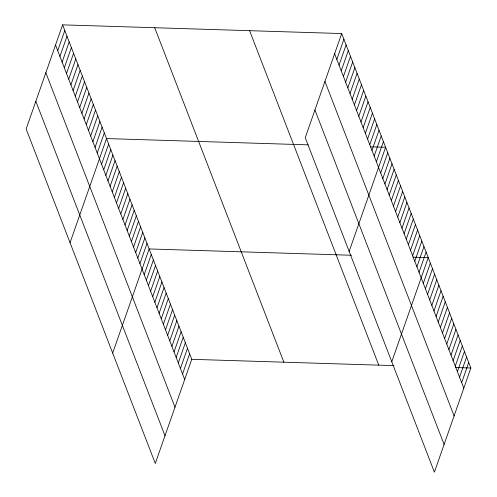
<?xml version="1.0" encoding="UTF-8"?>
<svg xmlns="http://www.w3.org/2000/svg" width="497" height="497" viewBox="0 0 497 497"><rect width="100%" height="100%" fill="white"/><g stroke="black" fill="none" stroke-linecap="round" stroke-linejoin="round"><path stroke-width="0.75" d="M62.603 24.85L26.142 128.978L155.294 463.446L191.755 359.319L62.603 24.85L341.706 33.554L470.858 368.022L434.397 472.15L305.245 137.681L341.706 33.554M57.733 50.719L64.803 30.534M59.926 56.409L66.996 36.219M62.125 62.094L69.189 41.91M64.318 67.778L71.388 47.594M66.517 73.463L73.581 53.278M68.71 79.153L75.78 58.963M70.903 84.838L77.973 64.653M73.102 90.522L80.172 70.338M75.296 96.207L82.365 76.022M77.495 101.891L84.558 81.707M79.688 107.582L86.758 87.397M81.881 113.266L88.951 93.082M84.08 118.951L91.15 98.766M86.273 124.635L93.343 104.451M88.472 130.326L95.536 110.141M90.665 136.01L97.735 115.826M92.864 141.695L99.928 121.51M95.057 147.379L102.127 127.195M97.25 153.07L104.32 132.885M70.052 242.698L106.52 138.57L308.097 144.857M101.581 164.271L108.65 144.087M103.711 169.794L110.781 149.603M105.842 175.311L112.912 155.126M107.973 180.827L115.043 160.643M110.104 186.344L117.174 166.16M112.235 191.867L119.305 171.682M114.366 197.384L121.436 177.199M116.497 202.9L123.567 182.716M118.628 208.423L125.698 188.239M120.759 213.94L127.828 193.755M122.889 219.457L129.959 199.272M125.02 224.979L132.09 204.795M127.151 230.496L134.221 210.312M129.282 236.013L136.352 215.828M131.413 241.536L138.483 221.351M133.544 247.052L140.614 226.868M135.675 252.569L142.745 232.385M137.806 258.092L144.875 237.908M139.937 263.609L147.006 243.424M112.67 353.069L149.137 248.941L351.485 255.253M144.198 274.648L151.268 254.464M146.329 280.165L153.399 259.981M148.46 285.682L155.53 265.497M150.591 291.205L157.661 271.014M152.722 296.721L159.792 276.537M154.853 302.238L161.923 282.054M156.984 307.761L164.053 287.57M159.115 313.278L166.184 293.093M161.245 318.794L168.315 298.61M163.376 324.311L170.446 304.127M165.507 329.834L172.577 309.65M167.638 335.351L174.708 315.166M169.769 340.867L176.839 320.683M171.9 346.39L178.97 326.206M174.037 351.907L181.101 331.723M176.168 357.424L183.231 337.239M178.299 362.947L185.362 342.762M180.43 368.463L187.493 348.279M182.561 373.98L189.624 353.796M336.836 59.429L343.905 39.244M339.029 65.113L346.098 44.929M463.794 388.207L341.228 70.798L348.291 50.613M343.421 76.488L350.491 56.298M345.614 82.173L352.684 61.988M347.813 87.857L354.883 67.673M350.006 93.542L357.076 73.357M352.205 99.226L359.269 79.042M354.398 104.917L361.468 84.732M356.591 110.601L363.661 90.417M358.791 116.286L365.86 96.101M360.984 121.97L368.053 101.786M363.183 127.661L370.253 107.476M365.376 133.345L372.446 113.161M367.575 139.03L374.639 118.845M369.768 144.714L376.838 124.53M371.961 150.405L379.031 130.22M374.16 156.089L381.23 135.905M376.353 161.773L383.423 141.589M349.155 251.401L385.616 147.274L370.271 146.795M380.683 172.981L387.747 152.796M382.814 178.498L389.884 158.313M384.945 184.014L392.015 163.83M387.076 189.537L394.146 169.353M389.207 195.054L396.277 174.869M391.338 200.571L398.408 180.386M393.469 206.093L400.539 185.909M395.6 211.61L402.669 191.426M397.73 217.127L404.8 196.942M399.861 222.65L406.931 202.459M401.992 228.166L409.062 207.982M404.123 233.683L411.193 213.499M406.254 239.206L413.324 219.015M408.385 244.723L415.455 224.538M410.516 250.239L417.586 230.055M412.647 255.756L419.716 235.572M414.778 261.279L421.847 241.095M416.908 266.796L423.978 246.611M419.039 272.313L426.109 252.128M391.773 361.779L428.24 257.651L412.889 257.173M423.301 283.352L430.371 263.168M425.432 288.869L432.502 268.684M427.563 294.392L434.633 274.207M429.694 299.908L436.764 279.724M431.825 305.425L438.894 285.241M433.956 310.948L441.025 290.764M436.086 316.465L443.156 296.28M438.217 321.981L445.287 301.797M440.348 327.504L447.418 307.32M442.479 333.021L449.549 312.837M444.61 338.538L451.68 318.353M446.741 344.061L453.811 323.876M448.872 349.577L455.942 329.393M451.003 355.094L458.072 334.91M453.134 360.617L460.203 340.433M455.264 366.134L462.334 345.949M457.395 371.65L464.465 351.466M459.526 377.173L466.596 356.983M461.657 382.69L468.727 362.506M191.755 359.319L394.109 365.63M455.507 367.544L470.858 368.022M334.636 53.744L341.228 70.798M324.939 81.44L454.09 415.908M314.943 109.98L444.094 444.448M249.606 30.684L378.757 365.152M154.71 27.72L283.862 362.189M55.534 45.034L184.691 379.503M45.836 72.736L174.987 407.205M35.84 101.276L164.992 435.745"/></g></svg>
